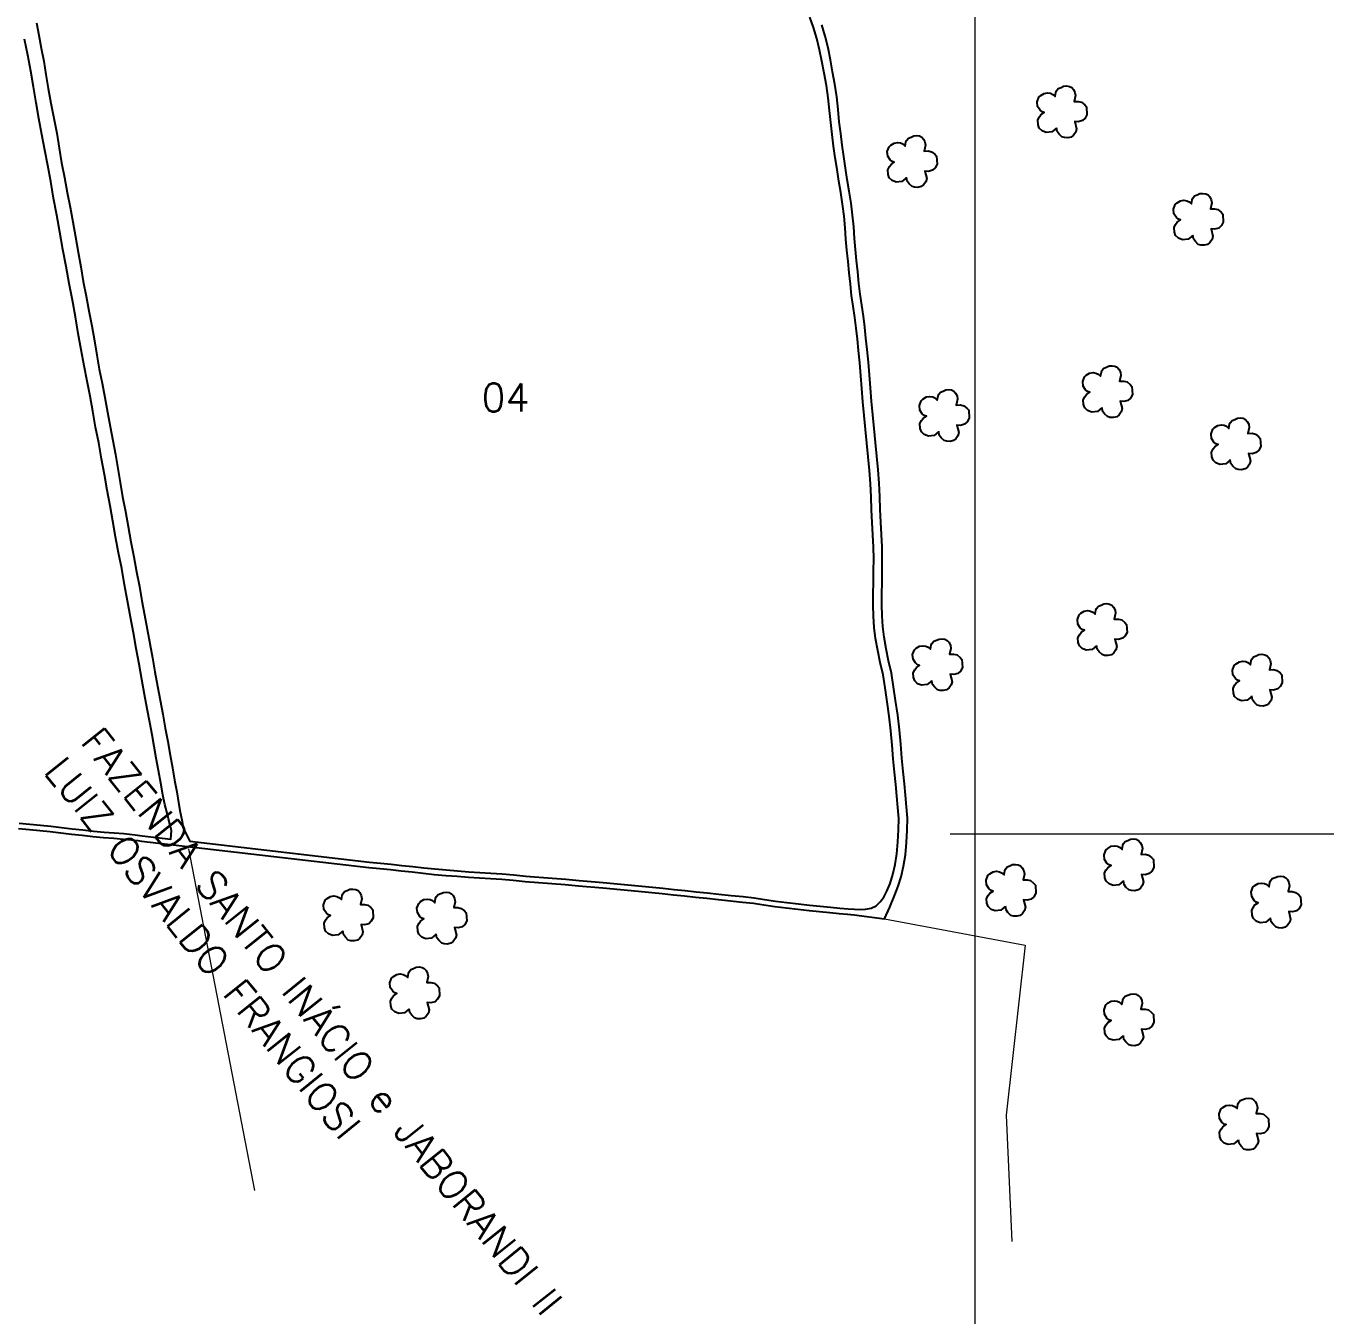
# Model space of a CAD drawing. Extents: x 749772 to 751872, y 7810048 to 7813018.
# Drawn here: x 750761 to 751362, y 7810577 to 7811174 of the extents above; entities that cross this region are included whole.
import ezdxf

# ---------------------------------------------------------------- set-up
doc = ezdxf.new("R2010")
doc.units = 0
doc.header["$MEASUREMENT"] = 0
doc.linetypes.add('CONTINUO', pattern=[0])
for name, color, linetype in [('0114000638', 1, 'Continuous'), ('0114000638003', 5, 'Continuous'), ('0114000638004', 5, 'Continuous'), ('SIMBOLO ARVORE', 118, 'Continuous'), ('TEXTO CONFORNTANTES', 7, 'Continuous'), ('TEXTO_NUN_TAL', 7, 'Continuous')]:
    doc.layers.add(name, color=color, linetype=linetype)
doc.layers.add('MALHA', color=8, linetype='Continuous', lineweight=9)
doc.layers.add('TEXTO_DIVERSOS', color=7, linetype='Continuous', lineweight=5)
doc.styles.add('Simplex', font='simplex.shx')

msp = doc.modelspace()

# ---------------------------------------------------------------- linework, layer by layer
at = {"layer": '0114000638', "flags": 128}
msp.add_lwpolyline([(750757.19, 7810802.44), (750762.23, 7810802), (750767.05, 7810801.47), (750771.87, 7810800.99), (750776.73, 7810800.41), (750781.77, 7810799.84), (750786.73, 7810799.26), (750791.66, 7810798.69), (750796.56, 7810798.23), (750801.29, 7810797.9), (750805.78, 7810797.55), (750809.55, 7810797.18), (750812.46, 7810796.82), (750814.17, 7810796.57), (750919.39, 7810784.37), (750924.49, 7810783.91), (750929.44, 7810783.38), (750934.36, 7810782.86), (750939.39, 7810782.37), (750944.46, 7810781.79), (750949.63, 7810781.19), (750954.92, 7810780.71), (750960.2, 7810780.27), (750965.42, 7810779.86), (750970.58, 7810779.55), (750975.74, 7810779.26), (750980.93, 7810778.92), (750986.21, 7810778.46), (750991.77, 7810777.91), (751004.01, 7810776.93), (751010.29, 7810776.5), (751016.44, 7810775.9), (751027.6, 7810774.95), (751043.99, 7810773.41), (751055.14, 7810772.24), (751060.37, 7810771.74), (751065.46, 7810771.17), (751070.55, 7810770.64), (751075.74, 7810770.12), (751081.16, 7810769.55), (751086.75, 7810768.95), (751092.28, 7810768.36), (751097.38, 7810767.78), (751102.21, 7810767.1), (751107.26, 7810766.36), (751112.57, 7810765.65), (751117.97, 7810765.04), (751123.12, 7810764.5), (751128.01, 7810763.99), (751132.73, 7810763.54), (751137.14, 7810763.08), (751140.97, 7810762.73), (751144.03, 7810762.5), (751158.09, 7810760.66), (751158.09, 7810760.66), (751158.09, 7810760.66), (751158.09, 7810760.66), (751158.09, 7810760.66), (751160.46, 7810766.03), (751162.79, 7810771.67), (751164.4, 7810775.64), (751165.75, 7810780.06), (751166.88, 7810784.91), (751167.73, 7810790.26), (751168.29, 7810795.94), (751168.58, 7810801.64), (751168.63, 7810807.14), (751168.27, 7810812.5), (751167.78, 7810817.82), (751167.24, 7810823.14), (751166.65, 7810828.87), (751166.05, 7810835.02), (751165.56, 7810841.4), (751164.92, 7810848.05), (751164.17, 7810854.87), (751163.19, 7810861.64), (751162.26, 7810868.09), (751161.3, 7810874.3), (751159.92, 7810880.09), (751158.89, 7810885.61), (751157.91, 7810890.97), (751157.25, 7810895.94), (751156.95, 7810900.89), (751156.79, 7810905.91), (751156.78, 7810911.05), (751156.9, 7810916.31), (751157.02, 7810921.74), (751157.04, 7810927.28), (751156.9, 7810932.89), (751156.64, 7810938.55), (751156.35, 7810944.27), (751156.11, 7810950.1), (751155.88, 7810956.13), (751155.53, 7810962.3), (751155.05, 7810968.52), (751154.52, 7810974.81), (751153.92, 7810981.16), (751153.29, 7810987.58), (751152.67, 7810994.01), (751152.08, 7811000.36), (751151.55, 7811006.44), (751151.12, 7811012.42), (751150.59, 7811018.43), (751150.01, 7811024.2), (751149.47, 7811029.47), (751148.96, 7811034.5), (751148.29, 7811039.63), (751147.52, 7811044.82), (751146.75, 7811049.8), (751146.22, 7811054.82), (751145.65, 7811060.12), (751145.15, 7811065.41), (751144.62, 7811070.59), (751144.19, 7811075.7), (751143.78, 7811080.95), (751143.3, 7811086.45), (751142.6, 7811092.05), (751141.74, 7811097.53), (751140.84, 7811102.88), (751140.02, 7811108.21), (751139.18, 7811113.53), (751138.45, 7811118.87), (751137.77, 7811124.29), (751137.14, 7811129.67), (751136.65, 7811135.34), (751135.96, 7811141.26), (751135.1, 7811147.06), (751134.05, 7811152.85), (751133.02, 7811158.42), (751131.95, 7811163.86), (751130.63, 7811169.28), (751129.02, 7811174.64)], dxfattribs=at)
at = {"layer": '0114000638003', "flags": 128}
msp.add_lwpolyline([(750757.43, 7810804.93), (750762.48, 7810804.48), (750767.31, 7810803.95), (750772.14, 7810803.48), (750777.02, 7810802.89), (750782.06, 7810802.33), (750787.02, 7810801.74), (750791.92, 7810801.17), (750796.76, 7810800.73), (750801.48, 7810800.39), (750806, 7810800.04), (750811.21, 7810799.52), (750814.49, 7810799.05), (750827.67, 7810797.52), (750827.94, 7810801.52), (750827.36, 7810803.95), (750826.6, 7810806.91), (750825.77, 7810810.17), (750824.88, 7810813.6), (750823.97, 7810818.01), (750823.01, 7810823.35), (750821.97, 7810829.27), (750820.97, 7810834.95), (750819.98, 7810840.35), (750819.01, 7810845.73), (750817.91, 7810851.54), (750816.72, 7810857.83), (750815.46, 7810864.49), (750814.21, 7810871.4), (750812.97, 7810878.54), (750811.68, 7810885.75), (750810.35, 7810892.99), (750809.02, 7810900.35), (750807.57, 7810907.8), (750806.27, 7810915.29), (750804.94, 7810922.74), (750803.48, 7810930.13), (750802.15, 7810937.5), (750800.89, 7810944.73), (750799.61, 7810951.88), (750798.29, 7810959.06), (750797, 7810966.33), (750795.66, 7810973.66), (750794.3, 7810981.02), (750792.86, 7810988.33), (750791.54, 7810995.6), (750790.32, 7811002.65), (750788.96, 7811009.55), (750787.54, 7811016.65), (750786.17, 7811024.06), (750784.86, 7811031.66), (750783.54, 7811039.35), (750782.12, 7811047.03), (750780.66, 7811054.8), (750779.23, 7811062.68), (750777.78, 7811070.58), (750776.33, 7811078.53), (750774.86, 7811086.46), (750773.42, 7811094.32), (750772.08, 7811101.98), (750770.69, 7811109.37), (750769.39, 7811116.6), (750767.95, 7811123.84), (750766.64, 7811131.18), (750765.33, 7811138.47), (750764.09, 7811145.78), (750762.82, 7811153.13), (750761.46, 7811160.5), (750760.02, 7811167.87)], dxfattribs=at)
at = {"layer": '0114000638004', "flags": 128}
msp.add_lwpolyline([(750765.49, 7811175.53), (750766.59, 7811169.76), (750767.75, 7811163.83), (750768.87, 7811157.81), (750769.84, 7811151.58), (750770.94, 7811145.04), (750772.21, 7811138.23), (750773.58, 7811131.31), (750774.87, 7811124.38), (750776.07, 7811117.51), (750777.16, 7811110.68), (750778.42, 7811103.81), (750779.76, 7811096.99), (750781.04, 7811090.17), (750782.34, 7811083.29), (750783.59, 7811076.35), (750784.77, 7811069.37), (750785.96, 7811062.45), (750787.17, 7811055.71), (750788.46, 7811048.99), (750789.78, 7811042.11), (750791.11, 7811035.16), (750792.34, 7811028.25), (750793.43, 7811021.55), (750794.56, 7811015.1), (750795.84, 7811008.61), (750797.14, 7811001.94), (750798.41, 7810995.25), (750799.61, 7810988.6), (750800.82, 7810982.04), (750802.04, 7810975.57), (750803.17, 7810969.15), (750804.23, 7810962.64), (750805.36, 7810955.98), (750806.65, 7810949.16), (750807.93, 7810942.23), (750809.24, 7810935.23), (750810.56, 7810928.21), (750811.88, 7810921.24), (750813.16, 7810914.51), (750814.3, 7810907.91), (750815.49, 7810901.3), (750816.74, 7810894.72), (750817.99, 7810888.13), (750819.16, 7810881.49), (750820.35, 7810874.9), (750821.58, 7810868.33), (750822.82, 7810861.78), (750824.01, 7810855.3), (750825.13, 7810848.93), (750826.24, 7810842.63), (750827.35, 7810836.42), (750828.42, 7810830.5), (750829.44, 7810824.78), (750830.42, 7810819.41), (750831.31, 7810814.42), (750832.08, 7810809.97), (750832.72, 7810806.48), (750833.23, 7810803.8), (750833.93, 7810801.61), (750836.45, 7810796.51), (750919.61, 7810786.86), (750924.73, 7810786.4), (750929.7, 7810785.87), (750934.62, 7810785.35), (750939.65, 7810784.86), (750944.75, 7810784.27), (750949.89, 7810783.67), (750955.13, 7810783.2), (750960.4, 7810782.76), (750965.59, 7810782.35), (750970.73, 7810782.05), (750975.89, 7810781.75), (750981.12, 7810781.42), (750986.45, 7810780.95), (750991.99, 7810780.4), (751004.2, 7810779.43), (751010.5, 7810778.99), (751016.67, 7810778.39), (751027.82, 7810777.44), (751044.24, 7810775.9), (751055.38, 7810774.72), (751060.62, 7810774.23), (751065.73, 7810773.66), (751070.8, 7810773.13), (751076, 7810772.61), (751081.43, 7810772.04), (751087.01, 7810771.43), (751092.56, 7810770.85), (751097.7, 7810770.26), (751102.56, 7810769.58), (751107.61, 7810768.84), (751112.87, 7810768.13), (751118.24, 7810767.53), (751123.38, 7810766.98), (751128.25, 7810766.48), (751132.98, 7810766.03), (751137.38, 7810765.56), (751141.17, 7810765.22), (751144.15, 7810764.99), (751146.58, 7810764.94), (751149.2, 7810765.02), (751151.81, 7810765.52), (751154.15, 7810766.68), (751156.09, 7810768.4), (751157.67, 7810770.55), (751159.16, 7810773.37), (751160.63, 7810776.98), (751161.88, 7810781.1), (751162.95, 7810785.68), (751163.76, 7810790.76), (751164.3, 7810796.24), (751164.58, 7810801.76), (751164.63, 7810807.03), (751164.28, 7810812.18), (751163.8, 7810817.44), (751163.26, 7810822.73), (751162.67, 7810828.47), (751162.07, 7810834.67), (751161.57, 7810841.05), (751160.94, 7810847.64), (751160.2, 7810854.36), (751159.23, 7810861.07), (751158.3, 7810867.5), (751157.37, 7810873.53), (751156.01, 7810879.25), (751154.95, 7810884.88), (751153.96, 7810890.35), (751153.27, 7810895.55), (751152.95, 7810900.7), (751152.79, 7810905.85), (751152.78, 7810911.09), (751152.9, 7810916.4), (751153.02, 7810921.8), (751153.04, 7810927.24), (751152.9, 7810932.75), (751152.64, 7810938.36), (751152.36, 7810944.08), (751152.11, 7810949.94), (751151.89, 7810955.94), (751151.53, 7810962.03), (751151.07, 7810968.2), (751150.53, 7810974.45), (751149.94, 7810980.78), (751149.31, 7810987.2), (751148.69, 7810993.64), (751148.1, 7811000.01), (751147.57, 7811006.12), (751147.13, 7811012.1), (751146.6, 7811018.05), (751146.03, 7811023.79), (751145.49, 7811029.07), (751144.98, 7811034.04), (751144.33, 7811039.07), (751143.56, 7811044.22), (751142.78, 7811049.29), (751142.24, 7811054.4), (751141.67, 7811059.72), (751141.17, 7811065.02), (751140.64, 7811070.21), (751140.2, 7811075.38), (751139.8, 7811080.62), (751139.32, 7811086.02), (751138.64, 7811091.49), (751137.79, 7811096.88), (751136.89, 7811102.24), (751136.07, 7811107.6), (751135.22, 7811112.95), (751134.49, 7811118.35), (751133.8, 7811123.81), (751133.16, 7811129.27), (751132.67, 7811134.94), (751131.99, 7811140.74), (751131.15, 7811146.41), (751130.11, 7811152.13), (751129.1, 7811157.67), (751128.04, 7811163), (751126.76, 7811168.23), (751125.22, 7811173.37), (751123.45, 7811178.14)], dxfattribs=at)
at = {"layer": 'MALHA', "color": 8}
for p, q in [((751200, 7810382.39), (751200, 7812918)), ((751188.52, 7810800), (751771.96, 7810800))]:
    msp.add_line(p, q, dxfattribs=at)
at = {"layer": 'SIMBOLO ARVORE', "linetype": 'CONTINUO'}
for points in [[(751237.62, 7811126.75, 0), (751235.54, 7811125.01, 0), (751232.91, 7811124.71, 0), (751231.03, 7811125.44, 0), (751229.69, 7811126.75, 0), (751229.14, 7811128.25, 0), (751228.99, 7811130.47, 0), (751229.71, 7811131.87, 0), (751230.47, 7811132.9, 0), (751231.99, 7811133.93, 0), (751231.02, 7811134.24, 0), (751230.07, 7811135.03, 0), (751228.95, 7811136.79, 0), (751228.75, 7811138.9, 0), (751229.55, 7811141.08, 0), (751230.4, 7811141.87, 0), (751231.95, 7811142.82, 0), (751233.58, 7811143.03, 0), (751234.88, 7811142.85, 0), (751235.91, 7811142.37, 0), (751237.04, 7811141.37, 0), (751237.37, 7811143.29, 0), (751237.66, 7811144.06, 0), (751238.5, 7811145.12, 0), (751239.76, 7811145.58, 0), (751240.98, 7811146.13, 0), (751242.36, 7811146.25, 0), (751243.66, 7811146.07, 0), (751244.71, 7811145.51, 0), (751245.5, 7811144.66, 0), (751246.19, 7811143.3, 0), (751246.46, 7811141.79, 0), (751245.83, 7811139.1, 0), (751247.72, 7811139.13, 0), (751249.28, 7811138.76, 0), (751250.75, 7811137.59, 0), (751251.56, 7811136.66, 0), (751251.78, 7811132.95, 0), (751250.87, 7811131.3, 0), (751249.67, 7811130.19, 0), (751247.77, 7811129.68, 0), (751246.1, 7811129.83, 0), (751246.99, 7811126.37, 0), (751246.58, 7811124.89, 0), (751245.58, 7811123.49, 0), (751244.48, 7811122.61, 0), (751242.92, 7811122.23, 0), (751241.37, 7811122.32, 0), (751240.2, 7811122.65, 0), (751238.87, 7811123.96, 0), (751237.96, 7811125.14, 0), (751237.68, 7811126.93, 0)], [(751168.22, 7811103.77, 0), (751166.14, 7811102.03, 0), (751163.51, 7811101.73, 0), (751161.63, 7811102.46, 0), (751160.29, 7811103.77, 0), (751159.74, 7811105.27, 0), (751159.59, 7811107.49, 0), (751160.31, 7811108.89, 0), (751161.07, 7811109.92, 0), (751162.59, 7811110.95, 0), (751161.62, 7811111.26, 0), (751160.67, 7811112.05, 0), (751159.55, 7811113.81, 0), (751159.35, 7811115.92, 0), (751160.16, 7811118.11, 0), (751161.01, 7811118.89, 0), (751162.56, 7811119.84, 0), (751164.18, 7811120.05, 0), (751165.48, 7811119.87, 0), (751166.51, 7811119.39, 0), (751167.64, 7811118.39, 0), (751167.98, 7811120.31, 0), (751168.26, 7811121.08, 0), (751169.1, 7811122.14, 0), (751170.36, 7811122.6, 0), (751171.58, 7811123.15, 0), (751172.96, 7811123.27, 0), (751174.26, 7811123.09, 0), (751175.32, 7811122.53, 0), (751176.1, 7811121.68, 0), (751176.79, 7811120.32, 0), (751177.06, 7811118.81, 0), (751176.43, 7811116.12, 0), (751178.32, 7811116.15, 0), (751179.88, 7811115.78, 0), (751181.35, 7811114.61, 0), (751182.16, 7811113.68, 0), (751182.38, 7811109.97, 0), (751181.48, 7811108.32, 0), (751180.27, 7811107.21, 0), (751178.37, 7811106.7, 0), (751176.7, 7811106.85, 0), (751177.59, 7811103.39, 0), (751177.19, 7811101.92, 0), (751176.18, 7811100.51, 0), (751175.08, 7811099.63, 0), (751173.52, 7811099.25, 0), (751171.97, 7811099.34, 0), (751170.8, 7811099.67, 0), (751169.47, 7811100.98, 0), (751168.56, 7811102.16, 0), (751168.28, 7811103.95, 0)], [(751300.73, 7811077.03, 0), (751298.65, 7811075.29, 0), (751296.01, 7811074.98, 0), (751294.13, 7811075.71, 0), (751292.8, 7811077.02, 0), (751292.25, 7811078.52, 0), (751292.1, 7811080.74, 0), (751292.82, 7811082.14, 0), (751293.58, 7811083.18, 0), (751295.1, 7811084.21, 0), (751294.13, 7811084.52, 0), (751293.18, 7811085.3, 0), (751292.05, 7811087.07, 0), (751291.85, 7811089.17, 0), (751292.66, 7811091.36, 0), (751293.51, 7811092.15, 0), (751295.06, 7811093.09, 0), (751296.69, 7811093.31, 0), (751297.99, 7811093.12, 0), (751299.02, 7811092.65, 0), (751300.14, 7811091.64, 0), (751300.48, 7811093.57, 0), (751300.77, 7811094.33, 0), (751301.61, 7811095.4, 0), (751302.86, 7811095.86, 0), (751304.09, 7811096.4, 0), (751305.46, 7811096.53, 0), (751306.76, 7811096.34, 0), (751307.82, 7811095.78, 0), (751308.61, 7811094.94, 0), (751309.29, 7811093.58, 0), (751309.56, 7811092.07, 0), (751308.94, 7811089.38, 0), (751310.82, 7811089.41, 0), (751312.38, 7811089.03, 0), (751313.85, 7811087.87, 0), (751314.67, 7811086.93, 0), (751314.89, 7811083.23, 0), (751313.98, 7811081.57, 0), (751312.77, 7811080.47, 0), (751310.87, 7811079.96, 0), (751309.21, 7811080.11, 0), (751310.1, 7811076.64, 0), (751309.69, 7811075.17, 0), (751308.69, 7811073.76, 0), (751307.59, 7811072.89, 0), (751306.02, 7811072.5, 0), (751304.47, 7811072.59, 0), (751303.31, 7811072.92, 0), (751301.97, 7811074.23, 0), (751301.07, 7811075.42, 0), (751300.79, 7811077.21, 0)], [(751258.68, 7810997.22, 0), (751256.6, 7810995.48, 0), (751253.96, 7810995.18, 0), (751252.08, 7810995.91, 0), (751250.75, 7810997.22, 0), (751250.2, 7810998.72, 0), (751250.05, 7811000.94, 0), (751250.77, 7811002.33, 0), (751251.53, 7811003.37, 0), (751253.04, 7811004.4, 0), (751252.08, 7811004.71, 0), (751251.13, 7811005.5, 0), (751250, 7811007.26, 0), (751249.8, 7811009.36, 0), (751250.61, 7811011.55, 0), (751251.46, 7811012.34, 0), (751253.01, 7811013.29, 0), (751254.64, 7811013.5, 0), (751255.94, 7811013.32, 0), (751256.97, 7811012.84, 0), (751258.09, 7811011.84, 0), (751258.43, 7811013.76, 0), (751258.72, 7811014.53, 0), (751259.56, 7811015.59, 0), (751260.81, 7811016.05, 0), (751262.04, 7811016.59, 0), (751263.41, 7811016.72, 0), (751264.71, 7811016.54, 0), (751265.77, 7811015.98, 0), (751266.56, 7811015.13, 0), (751267.24, 7811013.77, 0), (751267.51, 7811012.26, 0), (751266.89, 7811009.57, 0), (751268.77, 7811009.6, 0), (751270.33, 7811009.22, 0), (751271.8, 7811008.06, 0), (751272.62, 7811007.13, 0), (751272.84, 7811003.42, 0), (751271.93, 7811001.76, 0), (751270.72, 7811000.66, 0), (751268.82, 7811000.15, 0), (751267.16, 7811000.3, 0), (751268.05, 7810996.84, 0), (751267.64, 7810995.36, 0), (751266.64, 7810993.96, 0), (751265.54, 7810993.08, 0), (751263.97, 7810992.69, 0), (751262.42, 7810992.79, 0), (751261.26, 7810993.12, 0), (751259.92, 7810994.43, 0), (751259.02, 7810995.61, 0), (751258.74, 7810997.4, 0)], [(751183.09, 7810986.16, 0), (751181.01, 7810984.42, 0), (751178.37, 7810984.12, 0), (751176.49, 7810984.85, 0), (751175.16, 7810986.16, 0), (751174.61, 7810987.66, 0), (751174.46, 7810989.88, 0), (751175.18, 7810991.28, 0), (751175.94, 7810992.31, 0), (751177.46, 7810993.34, 0), (751176.49, 7810993.65, 0), (751175.54, 7810994.44, 0), (751174.42, 7810996.2, 0), (751174.21, 7810998.3, 0), (751175.02, 7811000.49, 0), (751175.87, 7811001.28, 0), (751177.42, 7811002.23, 0), (751179.05, 7811002.44, 0), (751180.35, 7811002.26, 0), (751181.38, 7811001.78, 0), (751182.5, 7811000.78, 0), (751182.84, 7811002.7, 0), (751183.13, 7811003.47, 0), (751183.97, 7811004.53, 0), (751185.22, 7811004.99, 0), (751186.45, 7811005.54, 0), (751187.82, 7811005.66, 0), (751189.12, 7811005.48, 0), (751190.18, 7811004.92, 0), (751190.97, 7811004.07, 0), (751191.65, 7811002.71, 0), (751191.92, 7811001.2, 0), (751191.3, 7810998.51, 0), (751193.18, 7810998.54, 0), (751194.74, 7810998.16, 0), (751196.21, 7810997, 0), (751197.03, 7810996.07, 0), (751197.25, 7810992.36, 0), (751196.34, 7810990.7, 0), (751195.13, 7810989.6, 0), (751193.23, 7810989.09, 0), (751191.57, 7810989.24, 0), (751192.46, 7810985.78, 0), (751192.05, 7810984.3, 0), (751191.05, 7810982.9, 0), (751189.95, 7810982.02, 0), (751188.38, 7810981.63, 0), (751186.83, 7810981.73, 0), (751185.67, 7810982.06, 0), (751184.34, 7810983.37, 0), (751183.43, 7810984.55, 0), (751183.15, 7810986.34, 0)], [(751318.07, 7810973.04, 0), (751315.99, 7810971.29, 0), (751313.35, 7810970.99, 0), (751311.48, 7810971.72, 0), (751310.14, 7810973.03, 0), (751309.59, 7810974.53, 0), (751309.44, 7810976.75, 0), (751310.16, 7810978.15, 0), (751310.92, 7810979.18, 0), (751312.44, 7810980.21, 0), (751311.47, 7810980.52, 0), (751310.52, 7810981.31, 0), (751309.4, 7810983.07, 0), (751309.2, 7810985.18, 0), (751310, 7810987.37, 0), (751310.85, 7810988.15, 0), (751312.4, 7810989.1, 0), (751314.03, 7810989.32, 0), (751315.33, 7810989.13, 0), (751316.36, 7810988.66, 0), (751317.49, 7810987.65, 0), (751317.82, 7810989.57, 0), (751318.11, 7810990.34, 0), (751318.95, 7810991.41, 0), (751320.21, 7810991.87, 0), (751321.43, 7810992.41, 0), (751322.8, 7810992.53, 0), (751324.11, 7810992.35, 0), (751325.16, 7810991.79, 0), (751325.95, 7810990.94, 0), (751326.64, 7810989.58, 0), (751326.91, 7810988.07, 0), (751326.28, 7810985.38, 0), (751328.17, 7810985.41, 0), (751329.73, 7810985.04, 0), (751331.19, 7810983.87, 0), (751332.01, 7810982.94, 0), (751332.23, 7810979.24, 0), (751331.32, 7810977.58, 0), (751330.12, 7810976.47, 0), (751328.22, 7810975.97, 0), (751326.55, 7810976.11, 0), (751327.44, 7810972.65, 0), (751327.03, 7810971.18, 0), (751326.03, 7810969.77, 0), (751324.93, 7810968.89, 0), (751323.37, 7810968.51, 0), (751321.81, 7810968.6, 0), (751320.65, 7810968.93, 0), (751319.32, 7810970.24, 0), (751318.41, 7810971.42, 0), (751318.13, 7810973.21, 0)], [(751256.2, 7810887.04, 0), (751254.12, 7810885.3, 0), (751251.48, 7810884.99, 0), (751249.6, 7810885.72, 0), (751248.27, 7810887.03, 0), (751247.72, 7810888.53, 0), (751247.57, 7810890.75, 0), (751248.29, 7810892.15, 0), (751249.05, 7810893.19, 0), (751250.57, 7810894.22, 0), (751249.6, 7810894.53, 0), (751248.65, 7810895.31, 0), (751247.53, 7810897.08, 0), (751247.33, 7810899.18, 0), (751248.13, 7810901.37, 0), (751248.98, 7810902.16, 0), (751250.53, 7810903.1, 0), (751252.16, 7810903.32, 0), (751253.46, 7810903.13, 0), (751254.49, 7810902.66, 0), (751255.62, 7810901.65, 0), (751255.95, 7810903.57, 0), (751256.24, 7810904.34, 0), (751257.08, 7810905.41, 0), (751258.34, 7810905.87, 0), (751259.56, 7810906.41, 0), (751260.93, 7810906.54, 0), (751262.24, 7810906.35, 0), (751263.29, 7810905.79, 0), (751264.08, 7810904.94, 0), (751264.77, 7810903.59, 0), (751265.03, 7810902.08, 0), (751264.41, 7810899.39, 0), (751266.3, 7810899.42, 0), (751267.85, 7810899.04, 0), (751269.32, 7810897.88, 0), (751270.14, 7810896.94, 0), (751270.36, 7810893.24, 0), (751269.45, 7810891.58, 0), (751268.25, 7810890.48, 0), (751266.35, 7810889.97, 0), (751264.68, 7810890.12, 0), (751265.57, 7810886.65, 0), (751265.16, 7810885.18, 0), (751264.16, 7810883.77, 0), (751263.06, 7810882.9, 0), (751261.5, 7810882.51, 0), (751259.94, 7810882.6, 0), (751258.78, 7810882.93, 0), (751257.45, 7810884.24, 0), (751256.54, 7810885.43, 0), (751256.26, 7810887.22, 0)], [(751179.96, 7810870.79, 0), (751177.88, 7810869.04, 0), (751175.25, 7810868.74, 0), (751173.37, 7810869.47, 0), (751172.03, 7810870.78, 0), (751171.48, 7810872.28, 0), (751171.33, 7810874.5, 0), (751172.05, 7810875.9, 0), (751172.81, 7810876.93, 0), (751174.33, 7810877.96, 0), (751173.36, 7810878.27, 0), (751172.41, 7810879.06, 0), (751171.29, 7810880.82, 0), (751171.09, 7810882.93, 0), (751171.9, 7810885.12, 0), (751172.74, 7810885.9, 0), (751174.29, 7810886.85, 0), (751175.92, 7810887.07, 0), (751177.22, 7810886.88, 0), (751178.25, 7810886.41, 0), (751179.38, 7810885.4, 0), (751179.71, 7810887.32, 0), (751180, 7810888.09, 0), (751180.84, 7810889.16, 0), (751182.1, 7810889.62, 0), (751183.32, 7810890.16, 0), (751184.7, 7810890.28, 0), (751186, 7810890.1, 0), (751187.05, 7810889.54, 0), (751187.84, 7810888.69, 0), (751188.53, 7810887.33, 0), (751188.8, 7810885.82, 0), (751188.17, 7810883.13, 0), (751190.06, 7810883.16, 0), (751191.62, 7810882.79, 0), (751193.09, 7810881.62, 0), (751193.9, 7810880.69, 0), (751194.12, 7810876.99, 0), (751193.21, 7810875.33, 0), (751192.01, 7810874.22, 0), (751190.11, 7810873.72, 0), (751188.44, 7810873.86, 0), (751189.33, 7810870.4, 0), (751188.92, 7810868.93, 0), (751187.92, 7810867.52, 0), (751186.82, 7810866.64, 0), (751185.26, 7810866.26, 0), (751183.71, 7810866.35, 0), (751182.54, 7810866.68, 0), (751181.21, 7810867.99, 0), (751180.3, 7810869.17, 0), (751180.02, 7810870.96, 0)], [(751328.02, 7810863.6, 0), (751325.95, 7810861.86, 0), (751323.31, 7810861.55, 0), (751321.43, 7810862.28, 0), (751320.09, 7810863.59, 0), (751319.54, 7810865.09, 0), (751319.39, 7810867.31, 0), (751320.11, 7810868.71, 0), (751320.87, 7810869.75, 0), (751322.39, 7810870.78, 0), (751321.42, 7810871.09, 0), (751320.47, 7810871.87, 0), (751319.35, 7810873.64, 0), (751319.15, 7810875.74, 0), (751319.96, 7810877.93, 0), (751320.81, 7810878.72, 0), (751322.36, 7810879.66, 0), (751323.98, 7810879.88, 0), (751325.28, 7810879.69, 0), (751326.31, 7810879.22, 0), (751327.44, 7810878.21, 0), (751327.78, 7810880.14, 0), (751328.06, 7810880.9, 0), (751328.91, 7810881.97, 0), (751330.16, 7810882.43, 0), (751331.38, 7810882.97, 0), (751332.76, 7810883.1, 0), (751334.06, 7810882.91, 0), (751335.12, 7810882.35, 0), (751335.9, 7810881.51, 0), (751336.59, 7810880.15, 0), (751336.86, 7810878.64, 0), (751336.23, 7810875.95, 0), (751338.12, 7810875.98, 0), (751339.68, 7810875.6, 0), (751341.15, 7810874.44, 0), (751341.96, 7810873.5, 0), (751342.18, 7810869.8, 0), (751341.28, 7810868.14, 0), (751340.07, 7810867.04, 0), (751338.17, 7810866.53, 0), (751336.5, 7810866.68, 0), (751337.39, 7810863.22, 0), (751336.99, 7810861.74, 0), (751335.99, 7810860.33, 0), (751334.88, 7810859.46, 0), (751333.32, 7810859.07, 0), (751331.77, 7810859.16, 0), (751330.6, 7810859.5, 0), (751329.27, 7810860.8, 0), (751328.36, 7810861.99, 0), (751328.09, 7810863.78, 0)], [(751268.59, 7810778.09, 0), (751266.51, 7810776.35, 0), (751263.87, 7810776.05, 0), (751261.99, 7810776.78, 0), (751260.66, 7810778.09, 0), (751260.11, 7810779.59, 0), (751259.96, 7810781.81, 0), (751260.68, 7810783.21, 0), (751261.44, 7810784.24, 0), (751262.95, 7810785.27, 0), (751261.99, 7810785.58, 0), (751261.04, 7810786.37, 0), (751259.91, 7810788.13, 0), (751259.71, 7810790.24, 0), (751260.52, 7810792.43, 0), (751261.37, 7810793.21, 0), (751262.92, 7810794.16, 0), (751264.55, 7810794.37, 0), (751265.85, 7810794.19, 0), (751266.88, 7810793.71, 0), (751268, 7810792.71, 0), (751268.34, 7810794.63, 0), (751268.63, 7810795.4, 0), (751269.47, 7810796.46, 0), (751270.72, 7810796.92, 0), (751271.95, 7810797.47, 0), (751273.32, 7810797.59, 0), (751274.62, 7810797.41, 0), (751275.68, 7810796.85, 0), (751276.47, 7810796, 0), (751277.15, 7810794.64, 0), (751277.42, 7810793.13, 0), (751276.8, 7810790.44, 0), (751278.68, 7810790.47, 0), (751280.24, 7810790.1, 0), (751281.71, 7810788.93, 0), (751282.53, 7810788, 0), (751282.75, 7810784.29, 0), (751281.84, 7810782.64, 0), (751280.63, 7810781.53, 0), (751278.73, 7810781.02, 0), (751277.07, 7810781.17, 0), (751277.96, 7810777.71, 0), (751277.55, 7810776.24, 0), (751276.55, 7810774.83, 0), (751275.45, 7810773.95, 0), (751273.88, 7810773.57, 0), (751272.33, 7810773.66, 0), (751271.17, 7810773.99, 0), (751269.83, 7810775.3, 0), (751268.93, 7810776.48, 0), (751268.65, 7810778.27, 0)], [(751213.96, 7810766.3, 0), (751211.89, 7810764.55, 0), (751209.25, 7810764.25, 0), (751207.37, 7810764.98, 0), (751206.04, 7810766.29, 0), (751205.49, 7810767.79, 0), (751205.34, 7810770.01, 0), (751206.06, 7810771.41, 0), (751206.81, 7810772.44, 0), (751208.33, 7810773.47, 0), (751207.37, 7810773.78, 0), (751206.41, 7810774.57, 0), (751205.29, 7810776.33, 0), (751205.09, 7810778.44, 0), (751205.9, 7810780.63, 0), (751206.75, 7810781.41, 0), (751208.3, 7810782.36, 0), (751209.93, 7810782.58, 0), (751211.23, 7810782.39, 0), (751212.25, 7810781.91, 0), (751213.38, 7810780.91, 0), (751213.72, 7810782.83, 0), (751214.01, 7810783.6, 0), (751214.85, 7810784.66, 0), (751216.1, 7810785.12, 0), (751217.32, 7810785.67, 0), (751218.7, 7810785.79, 0), (751220, 7810785.61, 0), (751221.06, 7810785.05, 0), (751221.84, 7810784.2, 0), (751222.53, 7810782.84, 0), (751222.8, 7810781.33, 0), (751222.18, 7810778.64, 0), (751224.06, 7810778.67, 0), (751225.62, 7810778.3, 0), (751227.09, 7810777.13, 0), (751227.91, 7810776.2, 0), (751228.13, 7810772.49, 0), (751227.22, 7810770.84, 0), (751226.01, 7810769.73, 0), (751224.11, 7810769.22, 0), (751222.45, 7810769.37, 0), (751223.34, 7810765.91, 0), (751222.93, 7810764.44, 0), (751221.93, 7810763.03, 0), (751220.83, 7810762.15, 0), (751219.26, 7810761.77, 0), (751217.71, 7810761.86, 0), (751216.55, 7810762.19, 0), (751215.21, 7810763.5, 0), (751214.31, 7810764.68, 0), (751214.03, 7810766.47, 0)], [(751336.69, 7810760.84, 0), (751334.62, 7810759.1, 0), (751331.98, 7810758.8, 0), (751330.1, 7810759.53, 0), (751328.77, 7810760.84, 0), (751328.22, 7810762.34, 0), (751328.07, 7810764.56, 0), (751328.79, 7810765.96, 0), (751329.54, 7810766.99, 0), (751331.06, 7810768.02, 0), (751330.1, 7810768.33, 0), (751329.14, 7810769.12, 0), (751328.02, 7810770.88, 0), (751327.82, 7810772.99, 0), (751328.63, 7810775.18, 0), (751329.48, 7810775.96, 0), (751331.03, 7810776.91, 0), (751332.65, 7810777.12, 0), (751333.95, 7810776.94, 0), (751334.98, 7810776.46, 0), (751336.11, 7810775.46, 0), (751336.45, 7810777.38, 0), (751336.73, 7810778.15, 0), (751337.58, 7810779.21, 0), (751338.83, 7810779.67, 0), (751340.05, 7810780.22, 0), (751341.43, 7810780.34, 0), (751342.73, 7810780.16, 0), (751343.79, 7810779.6, 0), (751344.57, 7810778.75, 0), (751345.26, 7810777.39, 0), (751345.53, 7810775.88, 0), (751344.9, 7810773.19, 0), (751346.79, 7810773.22, 0), (751348.35, 7810772.85, 0), (751349.82, 7810771.68, 0), (751350.63, 7810770.75, 0), (751350.86, 7810767.04, 0), (751349.95, 7810765.39, 0), (751348.74, 7810764.28, 0), (751346.84, 7810763.77, 0), (751345.18, 7810763.92, 0), (751346.06, 7810760.46, 0), (751345.66, 7810758.99, 0), (751344.66, 7810757.58, 0), (751343.56, 7810756.7, 0), (751341.99, 7810756.32, 0), (751340.44, 7810756.41, 0), (751339.28, 7810756.74, 0), (751337.94, 7810758.05, 0), (751337.03, 7810759.23, 0), (751336.76, 7810761.02, 0)], [(750907.25, 7810754.88, 0), (750905.17, 7810753.14, 0), (750902.53, 7810752.84, 0), (750900.65, 7810753.57, 0), (750899.32, 7810754.88, 0), (750898.77, 7810756.38, 0), (750898.62, 7810758.6, 0), (750899.34, 7810760, 0), (750900.1, 7810761.03, 0), (750901.62, 7810762.06, 0), (750900.65, 7810762.37, 0), (750899.7, 7810763.16, 0), (750898.58, 7810764.92, 0), (750898.37, 7810767.03, 0), (750899.18, 7810769.22, 0), (750900.03, 7810770, 0), (750901.58, 7810770.95, 0), (750903.21, 7810771.17, 0), (750904.51, 7810770.98, 0), (750905.54, 7810770.5, 0), (750906.66, 7810769.5, 0), (750907, 7810771.42, 0), (750907.29, 7810772.19, 0), (750908.13, 7810773.25, 0), (750909.38, 7810773.71, 0), (750910.61, 7810774.26, 0), (750911.98, 7810774.38, 0), (750913.28, 7810774.2, 0), (750914.34, 7810773.64, 0), (750915.13, 7810772.79, 0), (750915.81, 7810771.43, 0), (750916.08, 7810769.92, 0), (750915.46, 7810767.23, 0), (750917.34, 7810767.26, 0), (750918.9, 7810766.89, 0), (750920.37, 7810765.72, 0), (750921.19, 7810764.79, 0), (750921.41, 7810761.08, 0), (750920.5, 7810759.43, 0), (750919.29, 7810758.32, 0), (750917.39, 7810757.81, 0), (750915.73, 7810757.96, 0), (750916.62, 7810754.5, 0), (750916.21, 7810753.03, 0), (750915.21, 7810751.62, 0), (750914.11, 7810750.74, 0), (750912.54, 7810750.36, 0), (750910.99, 7810750.45, 0), (750909.83, 7810750.78, 0), (750908.5, 7810752.09, 0), (750907.59, 7810753.27, 0), (750907.31, 7810755.06, 0)], [(750950.49, 7810753.43, 0), (750948.42, 7810751.69, 0), (750945.78, 7810751.38, 0), (750943.9, 7810752.11, 0), (750942.57, 7810753.42, 0), (750942.02, 7810754.92, 0), (750941.87, 7810757.14, 0), (750942.59, 7810758.54, 0), (750943.34, 7810759.58, 0), (750944.86, 7810760.61, 0), (750943.9, 7810760.91, 0), (750942.94, 7810761.7, 0), (750941.82, 7810763.47, 0), (750941.62, 7810765.57, 0), (750942.43, 7810767.76, 0), (750943.28, 7810768.54, 0), (750944.83, 7810769.49, 0), (750946.45, 7810769.71, 0), (750947.76, 7810769.52, 0), (750948.78, 7810769.05, 0), (750949.91, 7810768.04, 0), (750950.25, 7810769.96, 0), (750950.54, 7810770.73, 0), (750951.38, 7810771.8, 0), (750952.63, 7810772.26, 0), (750953.85, 7810772.8, 0), (750955.23, 7810772.93, 0), (750956.53, 7810772.74, 0), (750957.59, 7810772.18, 0), (750958.37, 7810771.33, 0), (750959.06, 7810769.98, 0), (750959.33, 7810768.47, 0), (750958.7, 7810765.78, 0), (750960.59, 7810765.8, 0), (750962.15, 7810765.43, 0), (750963.62, 7810764.26, 0), (750964.44, 7810763.33, 0), (750964.66, 7810759.63, 0), (750963.75, 7810757.97, 0), (750962.54, 7810756.86, 0), (750960.64, 7810756.36, 0), (750958.98, 7810756.5, 0), (750959.86, 7810753.04, 0), (750959.46, 7810751.57, 0), (750958.46, 7810750.16, 0), (750957.36, 7810749.28, 0), (750955.79, 7810748.9, 0), (750954.24, 7810748.99, 0), (750953.08, 7810749.32, 0), (750951.74, 7810750.63, 0), (750950.83, 7810751.81, 0), (750950.56, 7810753.61, 0)], [(750937.94, 7810718.79, 0), (750935.86, 7810717.04, 0), (750933.23, 7810716.74, 0), (750931.35, 7810717.47, 0), (750930.01, 7810718.78, 0), (750929.46, 7810720.28, 0), (750929.31, 7810722.5, 0), (750930.03, 7810723.9, 0), (750930.79, 7810724.93, 0), (750932.31, 7810725.96, 0), (750931.34, 7810726.27, 0), (750930.39, 7810727.06, 0), (750929.27, 7810728.83, 0), (750929.07, 7810730.93, 0), (750929.88, 7810733.12, 0), (750930.73, 7810733.9, 0), (750932.28, 7810734.85, 0), (750933.9, 7810735.07, 0), (750935.2, 7810734.88, 0), (750936.23, 7810734.41, 0), (750937.36, 7810733.4, 0), (750937.7, 7810735.32, 0), (750937.98, 7810736.09, 0), (750938.82, 7810737.16, 0), (750940.08, 7810737.62, 0), (750941.3, 7810738.16, 0), (750942.68, 7810738.28, 0), (750943.98, 7810738.1, 0), (750945.04, 7810737.54, 0), (750945.82, 7810736.69, 0), (750946.51, 7810735.34, 0), (750946.78, 7810733.82, 0), (750946.15, 7810731.13, 0), (750948.04, 7810731.16, 0), (750949.6, 7810730.79, 0), (750951.07, 7810729.62, 0), (750951.88, 7810728.69, 0), (750952.1, 7810724.99, 0), (750951.19, 7810723.33, 0), (750949.99, 7810722.22, 0), (750948.09, 7810721.72, 0), (750946.42, 7810721.86, 0), (750947.31, 7810718.4, 0), (750946.9, 7810716.93, 0), (750945.9, 7810715.52, 0), (750944.8, 7810714.64, 0), (750943.24, 7810714.26, 0), (750941.69, 7810714.35, 0), (750940.52, 7810714.68, 0), (750939.19, 7810715.99, 0), (750938.28, 7810717.17, 0), (750938, 7810718.97, 0)], [(751268.56, 7810706.37, 0), (751266.48, 7810704.63, 0), (751263.85, 7810704.33, 0), (751261.97, 7810705.06, 0), (751260.63, 7810706.37, 0), (751260.08, 7810707.87, 0), (751259.93, 7810710.08, 0), (751260.65, 7810711.48, 0), (751261.41, 7810712.52, 0), (751262.93, 7810713.55, 0), (751261.96, 7810713.86, 0), (751261.01, 7810714.64, 0), (751259.89, 7810716.41, 0), (751259.69, 7810718.51, 0), (751260.5, 7810720.7, 0), (751261.35, 7810721.49, 0), (751262.9, 7810722.43, 0), (751264.52, 7810722.65, 0), (751265.82, 7810722.47, 0), (751266.85, 7810721.99, 0), (751267.98, 7810720.98, 0), (751268.32, 7810722.91, 0), (751268.6, 7810723.68, 0), (751269.44, 7810724.74, 0), (751270.7, 7810725.2, 0), (751271.92, 7810725.74, 0), (751273.3, 7810725.87, 0), (751274.6, 7810725.68, 0), (751275.66, 7810725.13, 0), (751276.44, 7810724.28, 0), (751277.13, 7810722.92, 0), (751277.4, 7810721.41, 0), (751276.77, 7810718.72, 0), (751278.66, 7810718.75, 0), (751280.22, 7810718.37, 0), (751281.69, 7810717.21, 0), (751282.5, 7810716.28, 0), (751282.72, 7810712.57, 0), (751281.81, 7810710.91, 0), (751280.61, 7810709.81, 0), (751278.71, 7810709.3, 0), (751277.04, 7810709.45, 0), (751277.93, 7810705.99, 0), (751277.53, 7810704.51, 0), (751276.52, 7810703.1, 0), (751275.42, 7810702.23, 0), (751273.86, 7810701.84, 0), (751272.31, 7810701.94, 0), (751271.14, 7810702.27, 0), (751269.81, 7810703.58, 0), (751268.9, 7810704.76, 0), (751268.62, 7810706.55, 0)], [(751321.83, 7810658.09, 0), (751319.75, 7810656.35, 0), (751317.11, 7810656.04, 0), (751315.23, 7810656.77, 0), (751313.9, 7810658.08, 0), (751313.35, 7810659.58, 0), (751313.2, 7810661.8, 0), (751313.92, 7810663.2, 0), (751314.68, 7810664.24, 0), (751316.2, 7810665.27, 0), (751315.23, 7810665.57, 0), (751314.28, 7810666.36, 0), (751313.16, 7810668.13, 0), (751312.95, 7810670.23, 0), (751313.76, 7810672.42, 0), (751314.61, 7810673.21, 0), (751316.16, 7810674.15, 0), (751317.79, 7810674.37, 0), (751319.09, 7810674.18, 0), (751320.12, 7810673.71, 0), (751321.24, 7810672.7, 0), (751321.58, 7810674.62, 0), (751321.87, 7810675.39, 0), (751322.71, 7810676.46, 0), (751323.97, 7810676.92, 0), (751325.19, 7810677.46, 0), (751326.56, 7810677.59, 0), (751327.86, 7810677.4, 0), (751328.92, 7810676.84, 0), (751329.71, 7810675.99, 0), (751330.39, 7810674.64, 0), (751330.66, 7810673.13, 0), (751330.04, 7810670.44, 0), (751331.92, 7810670.47, 0), (751333.48, 7810670.09, 0), (751334.95, 7810668.93, 0), (751335.77, 7810667.99, 0), (751335.99, 7810664.29, 0), (751335.08, 7810662.63, 0), (751333.88, 7810661.53, 0), (751331.98, 7810661.02, 0), (751330.31, 7810661.16, 0), (751331.2, 7810657.7, 0), (751330.79, 7810656.23, 0), (751329.79, 7810654.82, 0), (751328.69, 7810653.95, 0), (751327.13, 7810653.56, 0), (751325.57, 7810653.65, 0), (751324.41, 7810653.98, 0), (751323.08, 7810655.29, 0), (751322.17, 7810656.48, 0), (751321.89, 7810658.27, 0)]]:
    msp.add_polyline3d(points, dxfattribs=at)
at = {"layer": 'TEXTO_DIVERSOS', "linetype": 'Continuous'}
for points in [[(750835.82, 7810793.03), (750866.48, 7810634.75)], [(751158.09, 7810760.66), (751223.16, 7810748.45), (751214.44, 7810669.73), (751217.05, 7810611.15)]]:
    msp.add_lwpolyline(points, dxfattribs=at)

# ---------------------------------------------------------------- texts
at = {"layer": 'TEXTO CONFORNTANTES', "linetype": 'Continuous', "insert": (750795.54, 7810850.45), "char_height": 13, "width": 569.6604, "attachment_point": 1, "rotation": 308.78243, "style": 'Simplex'}
msp.add_mtext('FAZENDA SANTO INÁCIO e JABORANDI II \\PLUIZ OSVALDO FRANGIOSI', dxfattribs=at)
at = {"layer": 'TEXTO_NUN_TAL', "linetype": 'Continuous', "style": 'Simplex'}
msp.add_text('04', height=13, dxfattribs=at).set_placement((750971.51, 7810995.49))

doc.saveas('drawing.dxf')
